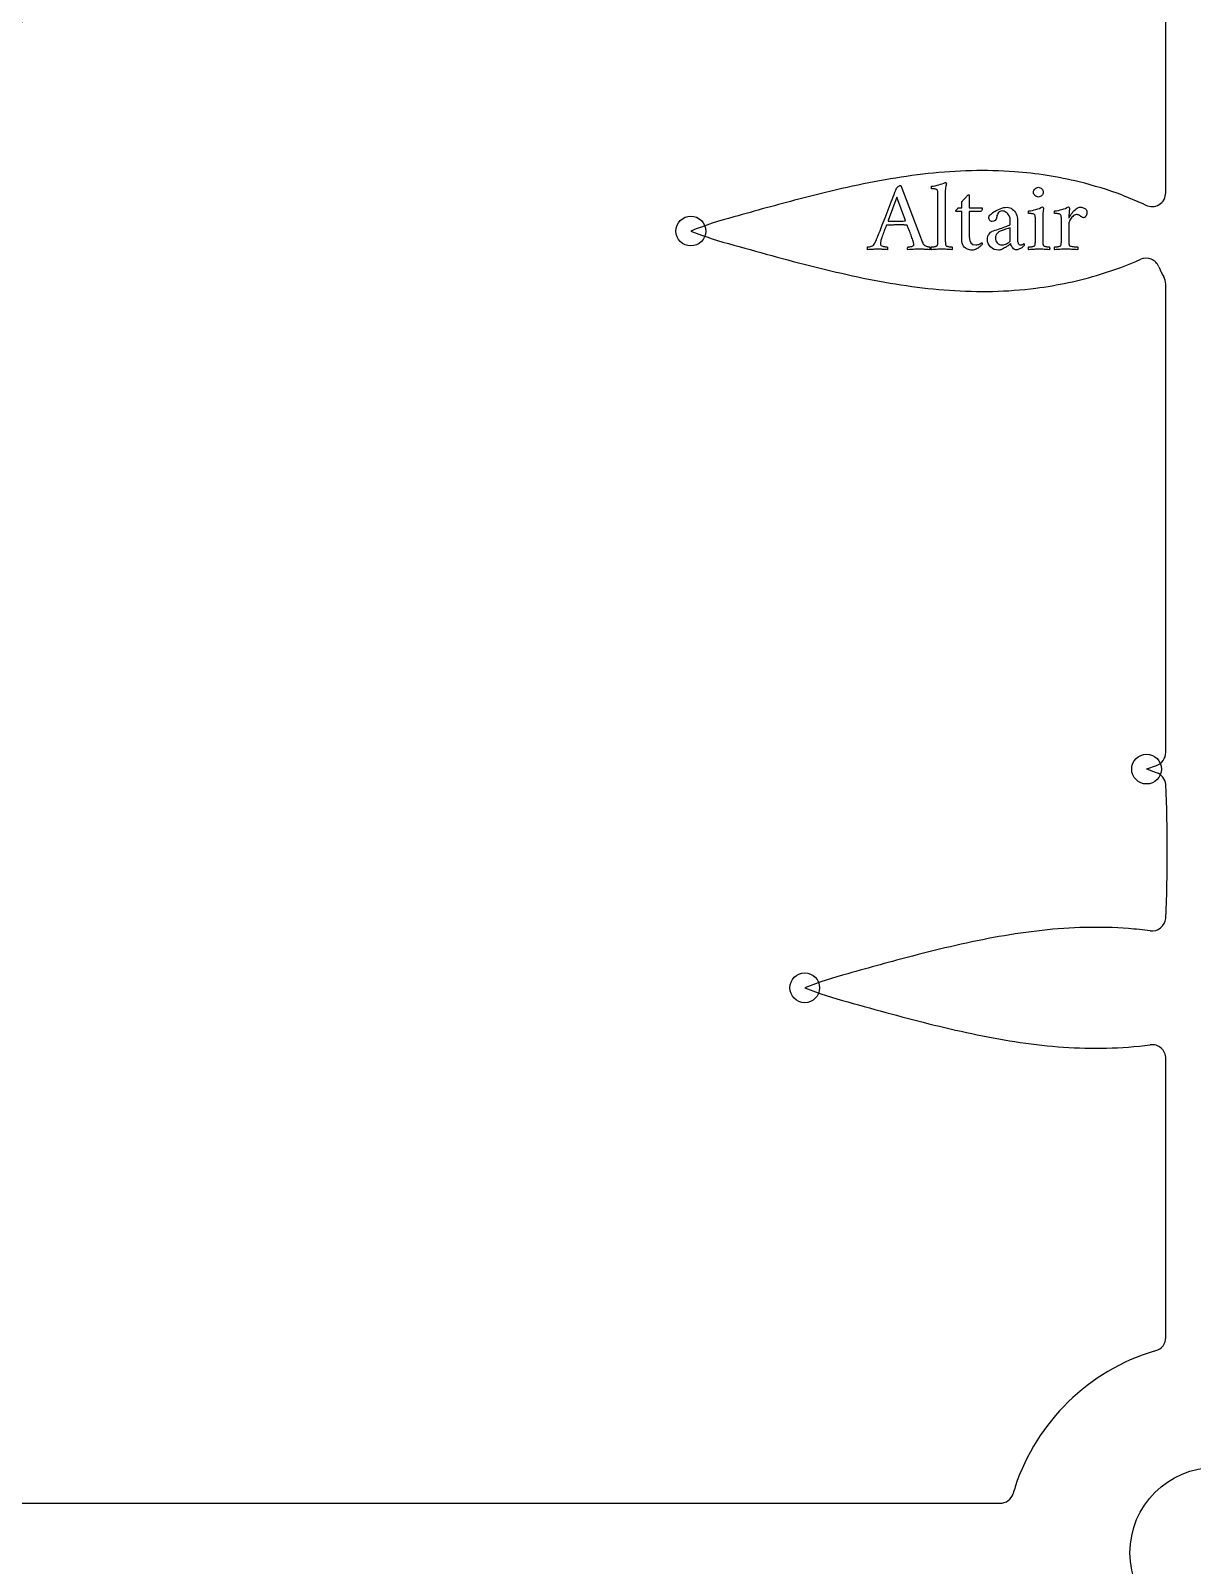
# Model space of a CAD drawing. Header units: millimetres. Extents: x -45 to 45, y -45 to 45.
# Drawn here: x -21.49 to -0.42, y -0.22 to 27.61 of the extents above; entities that cross this region are included whole.
import ezdxf

# ---------------------------------------------------------------- set-up
doc = ezdxf.new("R2010")
doc.units = ezdxf.units.MM
for name, color, linetype in [('CUT_INNER', 6, 'Continuous'), ('CUT_OUTER', 1, 'Continuous'), ('ENGRAVE', 7, 'Continuous'), ('TEXT', 5, 'Continuous')]:
    doc.layers.add(name, color=color, linetype=linetype)

msp = doc.modelspace()

# ---------------------------------------------------------------- linework, layer by layer
at = {"layer": 'CUT_INNER'}
for points in [[(-0.9, 24.6721), (-0.9, 38.8745)], [(-1.687, 24.6279), (-1.3039, 24.4694), (-1.2951, 24.4653), (-1.2632, 24.4491)], [(-0.9, 14.5192), (-0.9, 23.0174)], [(-1.0655, 14.1526), (-1.2421, 14.2161), (-1.2472, 14.2183), (-1.2421, 14.2204), (-1.0655, 14.2839)], [(-0.9, 3.9091), (-0.9, 8.9685)], [(-1.1089, 3.6607), (-1.0804, 3.669)], [(-23.2601, 0.9), (-3.9091, 0.9)]]:
    msp.add_lwpolyline(points, dxfattribs=at)
msp.add_circle((0, 0), 1.55, dxfattribs=at)
for centre, radius, start, end in [((-0.0001, 12.8591), 26.2908, 92.53181, 189.83387), ((-4.1911, 15.7809), 9.2955, 91.45369, 96.29322), ((-4.2282, 17.145), 7.9309, 85.77594, 91.43638), ((-4.1687, 17.9071), 7.1665, 76.28694, 85.80087), ((-3.0757, 8.5887), 16.5773, 100.13664, 102.89947), ((-3.9122, 13.2671), 11.8248, 96.30171, 100.13671), ((-4.0963, 18.2044), 6.8605, 69.43992, 76.28577), ((5.4781, -25.4166), 51.6452, 104.6224, 105.97268), ((-0.8609, -1.0993), 26.5152, 102.89132, 104.6336), ((-1.15, 24.6721), 0.25, 243.08825, 360), ((-7.0036, 17.6102), 6.8467, 104.6358, 111.52756), ((-7.0066, 30.34), 6.8378, 248.4702, 255.35981), ((7.1967, 79.5622), 58.0663, 254.075659, 254.878797), ((1.3886, 57.9483), 35.6856, 254.82857, 256.12342), ((-3.8488, 29.0263), 6.0921, 286.82327, 294.16842), ((-1.259, 23.2372), 0.25, 22.37474, 112.47879), ((-2.2271, 43.2907), 20.5887, 256.10929, 258.34104), ((-3.5919, 36.6721), 13.8308, 258.33707, 261.62728), ((-4.1526, 29.9666), 7.0801, 277.24846, 286.97445), ((0.3491, 23.8883), 1.4849, 201.98575, 206.77601), ((-0.3298, 23.5333), 0.7189, 205.89331, 212.24773), ((-1.15, 23.0174), 0.25, 0, 31.93713), ((-4.0943, 33.2636), 10.3855, 261.63125, 265.97212), ((-4.2277, 31.396), 8.5132, 265.98506, 271.25249), ((-4.2091, 30.4213), 7.5383, 271.27278, 277.23805), ((-1.15, 14.5192), 0.25, 289.76669, 0), ((-1.15, 13.9174), 0.25, 5.85278, 70.23331), ((-25.9723, 12.7249), 25.1005, 357.22606, 2.78124), ((-1.1496, 11.5339), 0.2496, 262.51853, 354.54862), ((-1.0087, -5.1393), 16.5773, 100.13664, 102.89947), ((-1.8451, -0.4609), 11.8248, 96.30171, 100.13671), ((-2.1241, 2.0529), 9.2955, 91.45369, 96.29322), ((-2.1611, 3.417), 7.9309, 85.77594, 91.43638), ((-4.9587, -24.0737), 35.5612, 83.90366, 84.54301), ((1.2062, -14.8273), 26.5152, 102.89132, 104.6336), ((7.5452, -39.1446), 51.6452, 104.6224, 105.97268), ((-4.9365, 3.8822), 6.8467, 104.6358, 111.52756), ((-4.9395, 16.612), 6.8378, 248.4702, 255.35981), ((9.2638, 65.8342), 58.0663, 254.075659, 254.878797), ((3.4557, 44.2203), 35.6856, 254.82857, 256.12342), ((-0.1601, 29.5627), 20.5887, 256.10929, 258.34104), ((-1.5248, 22.944), 13.8308, 258.33707, 261.62728), ((-2.0272, 19.5355), 10.3855, 261.63125, 265.97212), ((-2.1417, 16.6877), 7.5326, 271.27168, 277.31989), ((-1.15, 8.9685), 0.25, 0, 97.35541), ((-2.1606, 17.668), 8.5132, 265.98506, 271.25249), ((-1.15, 3.9091), 0.25, 286.17187, 0), ((0, 0), 3.825, 106.85202, 161.69577), ((-1.1099, 0.3521), 2.6606, 161.38805, 164.11473), ((-3.9091, 1.15), 0.25, 270, 343.82813)]:
    msp.add_arc(centre, radius, start, end, dxfattribs=at)
at = {"layer": 'CUT_OUTER'}
msp.add_circle((0, 0), 45, dxfattribs=at)
at = {"layer": 'ENGRAVE'}
for centre, radius in [((0, 0), 42.525), ((0, 12.859), 29.684), ((-9.5168, 23.9793), 0.27), ((-1.2481, 14.2183), 0.27), ((-7.4497, 10.2513), 0.27)]:
    msp.add_circle(centre, radius, dxfattribs=at)
at = {"layer": 'TEXT'}
for points in [[(-6.1209, 23.8897), (-6.1198, 23.8924), (-6.1167, 23.9006), (-6.1113, 23.9144), (-6.1039, 23.9336), (-6.0946, 23.9575), (-6.0839, 23.9853), (-6.0718, 24.0171), (-6.0582, 24.0528), (-6.0433, 24.0915), (-6.0275, 24.1323), (-6.0106, 24.1753), (-5.9927, 24.2204), (-5.9743, 24.2669), (-5.9558, 24.3141), (-5.9371, 24.3619), (-5.9183, 24.4104), (-5.8997, 24.4588), (-5.8814, 24.5061), (-5.8634, 24.5525), (-5.8457, 24.5978), (-5.8287, 24.6413), (-5.8128, 24.682), (-5.7978, 24.7201), (-5.7839, 24.7555), (-5.7792, 24.7629), (-5.7724, 24.7708), (-5.7635, 24.7791), (-5.7525, 24.7878), (-5.7411, 24.7957), (-5.7312, 24.8013), (-5.7228, 24.8046), (-5.7157, 24.8057), (-5.7141, 24.8057), (-5.7128, 24.8055), (-5.7119, 24.8052), (-5.7113, 24.8048), (-5.7107, 24.8043), (-5.7097, 24.8037), (-5.7084, 24.803), (-5.7068, 24.8022), (-5.35, 23.8663), (-5.3324, 23.8202), (-5.3191, 23.7857), (-5.31, 23.7628), (-5.3052, 23.7516), (-5.2997, 23.7421), (-5.292, 23.7332), (-5.2822, 23.7251), (-5.2703, 23.7175), (-5.2573, 23.7109), (-5.2443, 23.7052), (-5.2313, 23.7006), (-5.2183, 23.6969), (-5.2064, 23.6942), (-5.197, 23.6922), (-5.1899, 23.691), (-5.1851, 23.6907), (-5.1821, 23.6856), (-5.1802, 23.6792), (-5.1794, 23.6717), (-5.1797, 23.6629), (-5.1806, 23.6544), (-5.1815, 23.6479), (-5.1824, 23.6432), (-5.1833, 23.6405), (-5.2086, 23.6422), (-5.2326, 23.6438), (-5.2552, 23.6453), (-5.2765, 23.6467), (-5.2982, 23.6479), (-5.3218, 23.6488), (-5.3475, 23.6493), (-5.3751, 23.6494), (-5.4043, 23.6493), (-5.4309, 23.6488), (-5.455, 23.6479), (-5.4764, 23.6467), (-5.4979, 23.6453), (-5.5219, 23.6438), (-5.5485, 23.6422), (-5.5777, 23.6405), (-5.5808, 23.6447), (-5.5829, 23.6503), (-5.5839, 23.6573), (-5.584, 23.6656), (-5.5831, 23.6738), (-5.5815, 23.6808), (-5.5791, 23.6864), (-5.5759, 23.6907), (-5.5667, 23.691), (-5.5553, 23.6922), (-5.5416, 23.6942), (-5.5257, 23.6969), (-5.51, 23.7003), (-5.497, 23.7043), (-5.4867, 23.7089), (-5.4791, 23.714), (-5.476, 23.7182), (-5.4737, 23.7238), (-5.4724, 23.7308), (-5.4719, 23.7391), (-5.4727, 23.7485), (-5.4748, 23.7608), (-5.4785, 23.7759), (-5.4836, 23.7937), (-5.4898, 23.8136), (-5.4968, 23.8347), (-5.5046, 23.8571), (-5.5132, 23.8807), (-5.5221, 23.9047), (-5.5311, 23.9284), (-5.5401, 23.9518), (-5.549, 23.9748), (-5.5576, 23.9967), (-5.5654, 24.0165), (-5.5724, 24.0343), (-5.5786, 24.0501), (-5.5837, 24.063), (-5.5873, 24.0723), (-5.5895, 24.0778), (-5.5903, 24.0797), (-5.5905, 24.0799), (-5.5912, 24.0806), (-5.5923, 24.0817), (-5.5938, 24.0833), (-5.5956, 24.0848), (-5.5974, 24.086), (-5.5992, 24.0866), (-5.601, 24.0869), (-5.6152, 24.0876), (-5.631, 24.0882), (-5.6484, 24.0885), (-5.6673, 24.0886), (-5.6867, 24.0886), (-5.7054, 24.0886), (-5.7235, 24.0886), (-5.7408, 24.0886), (-5.7453, 24.0886), (-5.7498, 24.0886), (-5.7543, 24.0886), (-5.7588, 24.0886), (-5.7631, 24.0886), (-5.7673, 24.0886), (-5.7712, 24.0886), (-5.7749, 24.0886), (-5.8008, 24.0886), (-5.8247, 24.0884), (-5.8465, 24.0881), (-5.8663, 24.0877), (-5.8865, 24.0871), (-5.9094, 24.0862), (-5.9349, 24.0849), (-5.9631, 24.0833), (-5.9642, 24.0831), (-5.9654, 24.0826), (-5.9668, 24.0818), (-5.9685, 24.0806), (-5.9701, 24.0794), (-5.9712, 24.0786), (-5.9719, 24.0781), (-5.9721, 24.0779), (-5.973, 24.0756), (-5.9755, 24.0689), (-5.9797, 24.0577), (-5.9856, 24.042), (-5.9926, 24.0233), (-6.0003, 24.0028), (-6.0088, 23.9807), (-6.0178, 23.9569), (-6.027, 23.9326), (-6.0355, 23.9091), (-6.0435, 23.8865), (-6.051, 23.8646), (-6.0583, 23.843), (-6.0642, 23.8233), (-6.0686, 23.8054), (-6.0716, 23.7893), (-6.0736, 23.7748), (-6.075, 23.7619), (-6.0758, 23.7506), (-6.0761, 23.7409), (-6.0744, 23.7315), (-6.0691, 23.7231), (-6.0605, 23.7158), (-6.0483, 23.7095), (-6.0343, 23.7042), (-6.0201, 23.6998), (-6.0056, 23.6965), (-5.9909, 23.6942), (-5.9775, 23.6927), (-5.967, 23.6916), (-5.9592, 23.6909), (-5.9542, 23.6907), (-5.9525, 23.6879), (-5.951, 23.6833), (-5.9498, 23.6767), (-5.9488, 23.6682), (-5.9482, 23.6595), (-5.9484, 23.6519), (-5.9491, 23.6456), (-5.9506, 23.6405), (-5.967, 23.6414), (-5.9822, 23.6423), (-5.9961, 23.6431), (-6.0089, 23.644), (-6.021, 23.6449), (-6.0331, 23.6458), (-6.0452, 23.6467), (-6.0573, 23.6476), (-6.0703, 23.6484), (-6.0853, 23.649), (-6.1021, 23.6493), (-6.1209, 23.6494), (-6.1398, 23.6493), (-6.1572, 23.649), (-6.173, 23.6484), (-6.1872, 23.6476), (-6.2007, 23.6467), (-6.2141, 23.6458), (-6.2276, 23.6449), (-6.241, 23.644), (-6.2554, 23.6431), (-6.2715, 23.6423), (-6.2894, 23.6414), (-6.3091, 23.6405), (-6.3107, 23.6432), (-6.3118, 23.6479), (-6.3125, 23.6544), (-6.3127, 23.6629), (-6.3125, 23.6717), (-6.3118, 23.6792), (-6.3107, 23.6856), (-6.3091, 23.6907), (-6.2997, 23.6912), (-6.2874, 23.6927), (-6.2723, 23.6952), (-6.2545, 23.6987), (-6.2368, 23.7034), (-6.2224, 23.7093), (-6.2113, 23.7164), (-6.2034, 23.7247), (-6.1904, 23.7423), (-6.1785, 23.7608), (-6.1676, 23.7803), (-6.1577, 23.8009), (-6.1483, 23.8223), (-6.1391, 23.8442), (-6.1299, 23.8666), (-6.1209, 23.8897)], [(-5.0345, 24.6229), (-5.0346, 24.6332), (-5.0347, 24.6446), (-5.035, 24.657), (-5.0354, 24.6704), (-5.0362, 24.6836), (-5.0379, 24.6953), (-5.0403, 24.7055), (-5.0435, 24.7143), (-5.0486, 24.7233), (-5.0567, 24.7304), (-5.0678, 24.7358), (-5.082, 24.7394), (-5.098, 24.7418), (-5.1145, 24.7434), (-5.1316, 24.7445), (-5.1492, 24.7448), (-5.1501, 24.7462), (-5.1508, 24.7504), (-5.1514, 24.7574), (-5.1519, 24.7672), (-5.152, 24.7771), (-5.1513, 24.7845), (-5.1497, 24.7892), (-5.1474, 24.7914), (-5.1145, 24.7957), (-5.082, 24.8015), (-5.05, 24.8087), (-5.0184, 24.8174), (-4.9874, 24.8272), (-4.9574, 24.8378), (-4.9283, 24.8492), (-4.9001, 24.8613), (-4.8965, 24.8607), (-4.8931, 24.8589), (-4.8898, 24.8558), (-4.8866, 24.8515), (-4.8839, 24.8466), (-4.8819, 24.8418), (-4.8807, 24.8372), (-4.8803, 24.8326), (-4.8809, 24.8302), (-4.8828, 24.8228), (-4.8859, 24.8104), (-4.8902, 24.7932), (-4.8945, 24.7713), (-4.8976, 24.7452), (-4.8994, 24.7149), (-4.9001, 24.6802), (-4.9001, 23.8484), (-4.9, 23.829), (-4.8998, 23.8103), (-4.8995, 23.7923), (-4.8992, 23.7749), (-4.8983, 23.7587), (-4.8967, 23.744), (-4.8943, 23.7309), (-4.8911, 23.7193), (-4.8881, 23.715), (-4.8828, 23.7108), (-4.8751, 23.7069), (-4.8651, 23.7032), (-4.8537, 23.6999), (-4.8418, 23.6972), (-4.8295, 23.695), (-4.8167, 23.6933), (-4.8046, 23.6922), (-4.7945, 23.6913), (-4.7863, 23.6908), (-4.7799, 23.6907), (-4.7775, 23.6864), (-4.7757, 23.6808), (-4.7744, 23.6738), (-4.7737, 23.6656), (-4.7737, 23.6573), (-4.7748, 23.6503), (-4.7769, 23.6447), (-4.7799, 23.6405), (-4.806, 23.6422), (-4.8306, 23.6438), (-4.8536, 23.6453), (-4.875, 23.6467), (-4.8962, 23.6479), (-4.9189, 23.6488), (-4.9429, 23.6493), (-4.9682, 23.6494), (-4.9927, 23.6493), (-5.0159, 23.6488), (-5.0379, 23.6479), (-5.0587, 23.6467), (-5.0797, 23.6453), (-5.1024, 23.6438), (-5.1268, 23.6422), (-5.1528, 23.6405), (-5.1559, 23.6447), (-5.158, 23.6503), (-5.159, 23.6573), (-5.1591, 23.6656), (-5.1584, 23.6738), (-5.1571, 23.6808), (-5.1552, 23.6864), (-5.1528, 23.6907), (-5.1466, 23.6908), (-5.1385, 23.6913), (-5.1286, 23.6922), (-5.117, 23.6933), (-5.1045, 23.695), (-5.0923, 23.6972), (-5.0803, 23.6999), (-5.0686, 23.7032), (-5.0583, 23.7069), (-5.0506, 23.7108), (-5.0457, 23.715), (-5.0435, 23.7193), (-5.0403, 23.7309), (-5.0379, 23.744), (-5.0362, 23.7587), (-5.0354, 23.7749), (-5.035, 23.7923), (-5.0347, 23.8103), (-5.0346, 23.829), (-5.0345, 23.8484)], [(-5.7785, 24.5942), (-5.938, 24.1675), (-5.938, 24.1673), (-5.9378, 24.1666), (-5.9375, 24.1655), (-5.9372, 24.1639), (-5.9366, 24.1624), (-5.936, 24.1613), (-5.9353, 24.1606), (-5.9345, 24.1604), (-5.9166, 24.1595), (-5.897, 24.1588), (-5.8758, 24.1582), (-5.8529, 24.1577), (-5.8303, 24.1573), (-5.8101, 24.157), (-5.7922, 24.1568), (-5.7767, 24.1568), (-5.7566, 24.1569), (-5.7375, 24.1572), (-5.7194, 24.1578), (-5.7023, 24.1586), (-5.6853, 24.1595), (-5.6676, 24.1604), (-5.649, 24.1613), (-5.6297, 24.1621), (-5.6281, 24.1624), (-5.6268, 24.1633), (-5.6258, 24.1647), (-5.6252, 24.1666), (-5.6248, 24.1686), (-5.6245, 24.17), (-5.6244, 24.1708), (-5.6243, 24.1711)], [(-4.4644, 24.4024), (-4.2385, 24.4024), (-4.2346, 24.4011), (-4.2318, 24.3974), (-4.2301, 24.3913), (-4.2296, 24.3827), (-4.2311, 24.3693), (-4.2358, 24.3562), (-4.2437, 24.3433), (-4.2547, 24.3307), (-4.4644, 24.3307), (-4.4644, 23.8717), (-4.4571, 23.809), (-4.4353, 23.7642), (-4.3989, 23.7373), (-4.3479, 23.7283), (-4.3286, 23.7293), (-4.3102, 23.7323), (-4.2928, 23.7374), (-4.2762, 23.7444), (-4.2615, 23.7519), (-4.2497, 23.7583), (-4.2409, 23.7636), (-4.2349, 23.7677), (-4.2326, 23.7664), (-4.2309, 23.7642), (-4.2299, 23.761), (-4.2296, 23.757), (-4.23, 23.7479), (-4.2314, 23.7404), (-4.2336, 23.7345), (-4.2367, 23.7301), (-4.2439, 23.7224), (-4.2526, 23.7135), (-4.2631, 23.7035), (-4.2753, 23.6924), (-4.2889, 23.6811), (-4.3037, 23.6705), (-4.3198, 23.6605), (-4.3371, 23.6512), (-4.3555, 23.6434), (-4.3748, 23.6378), (-4.3949, 23.6344), (-4.416, 23.6333), (-4.4383, 23.6343), (-4.4602, 23.6373), (-4.4817, 23.6424), (-4.503, 23.6494), (-4.5231, 23.6591), (-4.5413, 23.6718), (-4.5576, 23.6877), (-4.572, 23.7068), (-4.5837, 23.7295), (-4.5921, 23.7565), (-4.5972, 23.7878), (-4.5989, 23.8233), (-4.5989, 24.3307), (-4.7011, 24.3307), (-4.7027, 24.3311), (-4.7042, 24.3322), (-4.7054, 24.3342), (-4.7064, 24.3369), (-4.7072, 24.3399), (-4.7078, 24.3425), (-4.7081, 24.3448), (-4.7082, 24.3468), (-4.7076, 24.3492), (-4.7055, 24.3529), (-4.7022, 24.3577), (-4.6975, 24.3638), (-4.692, 24.3705), (-4.6865, 24.3771), (-4.6808, 24.3835), (-4.6751, 24.3898), (-4.67, 24.3953), (-4.6663, 24.3992), (-4.6641, 24.4016), (-4.6634, 24.4024), (-4.5989, 24.4024), (-4.5989, 24.5117), (-4.5895, 24.522), (-4.5794, 24.533), (-4.5685, 24.5448), (-4.5567, 24.5574), (-4.5449, 24.5702), (-4.5337, 24.5825), (-4.523, 24.5944), (-4.5128, 24.6059), (-4.5041, 24.6158), (-4.4976, 24.6231), (-4.4933, 24.6279), (-4.4913, 24.6301), (-4.4876, 24.6332), (-4.4835, 24.6354), (-4.479, 24.6368), (-4.4743, 24.6372), (-4.47, 24.6369), (-4.4669, 24.6359), (-4.465, 24.6342), (-4.4644, 24.6318)], [(-3.2991, 24.6838), (-3.2975, 24.7011), (-3.2926, 24.7172), (-3.2845, 24.7321), (-3.2731, 24.7457), (-3.2595, 24.7571), (-3.2447, 24.7652), (-3.2286, 24.7701), (-3.2113, 24.7717), (-3.194, 24.7701), (-3.1779, 24.7652), (-3.1631, 24.7571), (-3.1494, 24.7457), (-3.1381, 24.7321), (-3.1299, 24.7172), (-3.1251, 24.7011), (-3.1234, 24.6838), (-3.1251, 24.6665), (-3.1299, 24.6504), (-3.1381, 24.6356), (-3.1494, 24.622), (-3.1631, 24.6106), (-3.1779, 24.6025), (-3.194, 24.5976), (-3.2113, 24.596), (-3.2286, 24.5976), (-3.2447, 24.6025), (-3.2595, 24.6106), (-3.2731, 24.622), (-3.2845, 24.6356), (-3.2926, 24.6504), (-3.2975, 24.6665), (-3.2991, 24.6838)], [(-3.7796, 24.4095), (-3.7549, 24.4075), (-3.731, 24.4015), (-3.7078, 24.3914), (-3.6855, 24.3773), (-3.6646, 24.3598), (-3.6458, 24.3396), (-3.6292, 24.3168), (-3.6147, 24.2912), (-3.6029, 24.2634), (-3.5945, 24.2339), (-3.5894, 24.2025), (-3.5878, 24.1693), (-3.5878, 23.809), (-3.587, 23.7926), (-3.5846, 23.7774), (-3.5807, 23.7634), (-3.5752, 23.7507), (-3.5679, 23.7401), (-3.5586, 23.7326), (-3.5473, 23.728), (-3.534, 23.7265), (-3.5221, 23.7272), (-3.5116, 23.7292), (-3.5024, 23.7326), (-3.4945, 23.7373), (-3.488, 23.7421), (-3.4829, 23.7458), (-3.4791, 23.7484), (-3.4766, 23.7498), (-3.4749, 23.7495), (-3.4735, 23.7485), (-3.4722, 23.7468), (-3.4712, 23.7444), (-3.4705, 23.7419), (-3.4699, 23.7395), (-3.4696, 23.7374), (-3.4694, 23.7355), (-3.47, 23.726), (-3.4717, 23.7171), (-3.4745, 23.7089), (-3.4784, 23.7014), (-3.4846, 23.6965), (-3.4925, 23.6907), (-3.5021, 23.6839), (-3.5134, 23.6763), (-3.5256, 23.6685), (-3.538, 23.6611), (-3.5507, 23.6541), (-3.5636, 23.6476), (-3.5762, 23.6421), (-3.588, 23.6382), (-3.599, 23.6359), (-3.6093, 23.6351), (-3.6276, 23.6374), (-3.6449, 23.6445), (-3.6612, 23.6563), (-3.6765, 23.6727), (-3.69, 23.6917), (-3.7009, 23.7108), (-3.7093, 23.7302), (-3.715, 23.7498), (-3.7198, 23.7454), (-3.7269, 23.7395), (-3.7364, 23.732), (-3.7482, 23.7229), (-3.7617, 23.713), (-3.7762, 23.703), (-3.7917, 23.6928), (-3.8083, 23.6826), (-3.8252, 23.6726), (-3.8421, 23.6633), (-3.8589, 23.6547), (-3.8755, 23.6467), (-3.8915, 23.6401), (-3.9062, 23.6353), (-3.9197, 23.6324), (-3.932, 23.6315), (-3.9733, 23.6351), (-4.0113, 23.6461), (-4.0459, 23.6643), (-4.0772, 23.6898), (-4.1031, 23.7205), (-4.1216, 23.7545), (-4.1326, 23.7918), (-4.1363, 23.8323), (-4.1345, 23.8582), (-4.1289, 23.8823), (-4.1197, 23.9044), (-4.1068, 23.9246), (-4.092, 23.9421), (-4.0774, 23.9562), (-4.0629, 23.9668), (-4.0485, 23.9739), (-4.0227, 23.983), (-3.9954, 23.9925), (-3.9666, 24.0023), (-3.9365, 24.0125), (-3.906, 24.0227), (-3.8766, 24.0328), (-3.8482, 24.0429), (-3.8208, 24.0528), (-3.7957, 24.0621), (-3.7742, 24.0703), (-3.7563, 24.0773), (-3.7419, 24.0833), (-3.7354, 24.0861), (-3.7303, 24.0893), (-3.7265, 24.0928), (-3.724, 24.0967), (-3.7224, 24.1017), (-3.7213, 24.1086), (-3.7207, 24.1174), (-3.7204, 24.1281), (-3.7204, 24.1747), (-3.7217, 24.1944), (-3.7254, 24.2139), (-3.7315, 24.2334), (-3.7401, 24.2527), (-3.7509, 24.2712), (-3.7635, 24.2881), (-3.7778, 24.3034), (-3.7939, 24.3172), (-3.8115, 24.3286), (-3.8302, 24.3367), (-3.8501, 24.3416), (-3.871, 24.3432), (-3.892, 24.3414), (-3.91, 24.336), (-3.9251, 24.3271), (-3.9373, 24.3145), (-3.9473, 24.2987), (-3.9557, 24.28), (-3.9626, 24.2584), (-3.9678, 24.2339), (-3.979, 24.197), (-3.9965, 24.1707), (-4.0203, 24.1549), (-4.0503, 24.1496), (-4.0638, 24.1511), (-4.0756, 24.1554), (-4.0858, 24.1627), (-4.0942, 24.1729), (-4.1009, 24.1848), (-4.1056, 24.1971), (-4.1085, 24.2099), (-4.1095, 24.2231), (-4.1092, 24.2264), (-4.1086, 24.2309), (-4.1074, 24.2367), (-4.1059, 24.2437), (-4.104, 24.2508), (-4.1018, 24.2569), (-4.0995, 24.262), (-4.0969, 24.2661), (-4.082, 24.2792), (-4.0642, 24.2935), (-4.0435, 24.3088), (-4.0198, 24.3253), (-3.9939, 24.3418), (-3.9663, 24.3571), (-3.937, 24.3713), (-3.906, 24.3844), (-3.8742, 24.3954), (-3.8426, 24.4033), (-3.811, 24.408), (-3.7796, 24.4095)], [(-3.1306, 23.8484), (-3.1306, 23.829), (-3.1304, 23.8103), (-3.1301, 23.7923), (-3.1297, 23.7749), (-3.1289, 23.7587), (-3.1273, 23.744), (-3.1248, 23.7309), (-3.1217, 23.7193), (-3.1187, 23.715), (-3.1134, 23.7108), (-3.1057, 23.7069), (-3.0957, 23.7032), (-3.0843, 23.6999), (-3.0726, 23.6972), (-3.0605, 23.695), (-3.0481, 23.6933), (-3.0365, 23.6922), (-3.0266, 23.6913), (-3.0186, 23.6908), (-3.0123, 23.6907), (-3.0099, 23.6864), (-3.008, 23.6808), (-3.0067, 23.6738), (-3.006, 23.6656), (-3.0061, 23.6573), (-3.0071, 23.6503), (-3.0092, 23.6447), (-3.0123, 23.6405), (-3.0383, 23.6422), (-3.0627, 23.6438), (-3.0854, 23.6453), (-3.1064, 23.6467), (-3.1273, 23.6479), (-3.1497, 23.6488), (-3.1735, 23.6493), (-3.1987, 23.6494), (-3.2233, 23.6493), (-3.2467, 23.6488), (-3.269, 23.6479), (-3.2902, 23.6467), (-3.3116, 23.6453), (-3.3345, 23.6438), (-3.3591, 23.6422), (-3.3852, 23.6405), (-3.3883, 23.6447), (-3.3903, 23.6503), (-3.3914, 23.6573), (-3.3915, 23.6656), (-3.3907, 23.6738), (-3.3894, 23.6808), (-3.3876, 23.6864), (-3.3852, 23.6907), (-3.3789, 23.6908), (-3.3706, 23.6913), (-3.3605, 23.6922), (-3.3484, 23.6933), (-3.3356, 23.695), (-3.3231, 23.6972), (-3.311, 23.6999), (-3.2991, 23.7032), (-3.2888, 23.7069), (-3.2812, 23.7108), (-3.2763, 23.715), (-3.274, 23.7193), (-3.2708, 23.7309), (-3.2684, 23.744), (-3.2668, 23.7587), (-3.266, 23.7749), (-3.2656, 23.7923), (-3.2653, 23.8103), (-3.2651, 23.829), (-3.2651, 23.8484), (-3.2651, 24.1747), (-3.2651, 24.1843), (-3.2653, 24.1953), (-3.2656, 24.2076), (-3.266, 24.2213), (-3.2668, 24.2349), (-3.2684, 24.2469), (-3.2708, 24.2573), (-3.274, 24.2661), (-3.278, 24.2736), (-3.2843, 24.2798), (-3.2932, 24.2848), (-3.3045, 24.2885), (-3.3171, 24.2913), (-3.3296, 24.2935), (-3.3422, 24.2949), (-3.3547, 24.2957), (-3.3661, 24.2961), (-3.3753, 24.2964), (-3.3823, 24.2965), (-3.387, 24.2966), (-3.3879, 24.2993), (-3.3888, 24.3038), (-3.3897, 24.31), (-3.3906, 24.3181), (-3.391, 24.3264), (-3.3906, 24.3334), (-3.3892, 24.339), (-3.387, 24.3432), (-3.3531, 24.3483), (-3.3197, 24.3544), (-3.2868, 24.3617), (-3.2543, 24.3701), (-3.2228, 24.3797), (-3.1929, 24.3907), (-3.1646, 24.403), (-3.1378, 24.4167), (-3.1343, 24.416), (-3.1308, 24.414), (-3.1275, 24.4107), (-3.1243, 24.406), (-3.1216, 24.4008), (-3.1196, 24.3961), (-3.1185, 24.3918), (-3.1181, 24.388), (-3.1183, 24.3841), (-3.119, 24.3777), (-3.1201, 24.3689), (-3.1217, 24.3576), (-3.1234, 24.345), (-3.125, 24.3325), (-3.1265, 24.3199), (-3.1279, 24.3074), (-3.1291, 24.2958), (-3.1299, 24.2863), (-3.1304, 24.2788), (-3.1306, 24.2733)], [(-2.4458, 24.4113), (-2.429, 24.4104), (-2.4126, 24.4075), (-2.3967, 24.4028), (-2.3812, 24.3961), (-2.3671, 24.3881), (-2.3553, 24.3793), (-2.3456, 24.3697), (-2.3382, 24.3593), (-2.3365, 24.3554), (-2.3351, 24.3508), (-2.3339, 24.3456), (-2.3328, 24.3396), (-2.3321, 24.3332), (-2.3315, 24.3266), (-2.3312, 24.3198), (-2.3311, 24.3127), (-2.3325, 24.2902), (-2.3367, 24.2711), (-2.3437, 24.2553), (-2.3535, 24.2428), (-2.3642, 24.2334), (-2.3739, 24.2267), (-2.3825, 24.2227), (-2.3902, 24.2213), (-2.3991, 24.2221), (-2.4077, 24.2244), (-2.4161, 24.2284), (-2.4243, 24.2339), (-2.4322, 24.2399), (-2.44, 24.2455), (-2.4475, 24.2507), (-2.4548, 24.2554), (-2.4611, 24.2597), (-2.4675, 24.2637), (-2.4741, 24.2673), (-2.4807, 24.2706), (-2.4882, 24.2734), (-2.4971, 24.2753), (-2.5075, 24.2765), (-2.5193, 24.2769), (-2.5377, 24.2749), (-2.5554, 24.269), (-2.5722, 24.2592), (-2.5883, 24.2455), (-2.6033, 24.2294), (-2.6168, 24.2126), (-2.6288, 24.1949), (-2.6394, 24.1765), (-2.648, 24.1588), (-2.6542, 24.1433), (-2.6579, 24.1301), (-2.6591, 24.1191), (-2.6591, 23.8484), (-2.6591, 23.829), (-2.6589, 23.8103), (-2.6586, 23.7923), (-2.6582, 23.7749), (-2.6574, 23.7587), (-2.6558, 23.744), (-2.6534, 23.7309), (-2.6502, 23.7193), (-2.6466, 23.715), (-2.6394, 23.7108), (-2.6286, 23.7069), (-2.6143, 23.7032), (-2.5979, 23.6999), (-2.5811, 23.6972), (-2.5639, 23.695), (-2.5462, 23.6933), (-2.5298, 23.6922), (-2.5166, 23.6913), (-2.5065, 23.6908), (-2.4996, 23.6907), (-2.4972, 23.6864), (-2.4953, 23.6808), (-2.494, 23.6738), (-2.4933, 23.6656), (-2.4934, 23.6573), (-2.4944, 23.6503), (-2.4965, 23.6447), (-2.4996, 23.6405), (-2.5266, 23.6422), (-2.5538, 23.6438), (-2.5813, 23.6453), (-2.6089, 23.6467), (-2.6365, 23.6479), (-2.6636, 23.6488), (-2.6903, 23.6493), (-2.7165, 23.6494), (-2.7414, 23.6493), (-2.7658, 23.6488), (-2.7898, 23.6479), (-2.8133, 23.6467), (-2.8371, 23.6453), (-2.8617, 23.6438), (-2.8873, 23.6422), (-2.9137, 23.6405), (-2.9168, 23.6447), (-2.9188, 23.6503), (-2.9199, 23.6573), (-2.92, 23.6656), (-2.9192, 23.6738), (-2.918, 23.6808), (-2.9161, 23.6864), (-2.9137, 23.6907), (-2.9074, 23.6908), (-2.8991, 23.6913), (-2.889, 23.6922), (-2.8769, 23.6933), (-2.8641, 23.695), (-2.8516, 23.6972), (-2.8395, 23.6999), (-2.8276, 23.7032), (-2.8173, 23.7069), (-2.8097, 23.7108), (-2.8048, 23.715), (-2.8025, 23.7193), (-2.7994, 23.7309), (-2.7969, 23.744), (-2.7953, 23.7587), (-2.7945, 23.7749), (-2.7941, 23.7923), (-2.7938, 23.8103), (-2.7936, 23.829), (-2.7936, 23.8484), (-2.7936, 24.1747), (-2.7936, 24.1843), (-2.7938, 24.1953), (-2.7941, 24.2076), (-2.7945, 24.2213), (-2.7953, 24.2349), (-2.7969, 24.2469), (-2.7994, 24.2573), (-2.8025, 24.2661), (-2.8065, 24.2736), (-2.8129, 24.2798), (-2.8217, 24.2848), (-2.833, 24.2885), (-2.8456, 24.2913), (-2.8581, 24.2935), (-2.8707, 24.2949), (-2.8832, 24.2957), (-2.8946, 24.2961), (-2.9038, 24.2964), (-2.9108, 24.2965), (-2.9155, 24.2966), (-2.9164, 24.2993), (-2.9173, 24.3038), (-2.9182, 24.31), (-2.9191, 24.3181), (-2.9195, 24.3264), (-2.9191, 24.3334), (-2.9177, 24.339), (-2.9155, 24.3432), (-2.8816, 24.3483), (-2.8483, 24.3544), (-2.8153, 24.3617), (-2.7828, 24.3701), (-2.7513, 24.3797), (-2.7214, 24.3907), (-2.6931, 24.403), (-2.6663, 24.4167), (-2.6628, 24.416), (-2.6593, 24.414), (-2.656, 24.4107), (-2.6528, 24.406), (-2.6501, 24.4008), (-2.6481, 24.3961), (-2.647, 24.3918), (-2.6466, 24.388), (-2.6468, 24.3834), (-2.6475, 24.375), (-2.6486, 24.3628), (-2.6502, 24.3468), (-2.6519, 24.3288), (-2.6535, 24.3107), (-2.655, 24.2925), (-2.6564, 24.2742), (-2.6576, 24.2574), (-2.6585, 24.2439), (-2.659, 24.2337), (-2.6591, 24.2267), (-2.659, 24.2243), (-2.6585, 24.2227), (-2.6576, 24.2216), (-2.6564, 24.2213), (-2.6551, 24.2214), (-2.654, 24.2218), (-2.6529, 24.2223), (-2.652, 24.2231), (-2.642, 24.2423), (-2.6302, 24.2623), (-2.6165, 24.2831), (-2.6009, 24.3047), (-2.5838, 24.3258), (-2.5657, 24.3455), (-2.5466, 24.3635), (-2.5265, 24.38), (-2.506, 24.3937), (-2.4857, 24.4035), (-2.4656, 24.4094), (-2.4458, 24.4113)], [(-3.8728, 23.7265), (-3.8572, 23.7274), (-3.841, 23.7301), (-3.8241, 23.7346), (-3.8065, 23.7409), (-3.7892, 23.7482), (-3.7733, 23.7559), (-3.7587, 23.7639), (-3.7455, 23.7722), (-3.7345, 23.7802), (-3.7267, 23.7872), (-3.722, 23.7932), (-3.7204, 23.7982), (-3.7204, 24.0367), (-3.7386, 24.0309), (-3.759, 24.0246), (-3.7816, 24.0175), (-3.8065, 24.0098), (-3.8308, 24.0021), (-3.8517, 23.9954), (-3.8693, 23.9896), (-3.8836, 23.9847), (-3.9059, 23.9747), (-3.9261, 23.9627), (-3.9444, 23.9487), (-3.9607, 23.9327), (-3.974, 23.9146), (-3.9835, 23.8946), (-3.9892, 23.8725), (-3.9911, 23.8484), (-3.989, 23.8249), (-3.9826, 23.8029), (-3.972, 23.7824), (-3.9571, 23.7633), (-3.939, 23.7472), (-3.919, 23.7357), (-3.8969, 23.7288), (-3.8728, 23.7265)]]:
    msp.add_lwpolyline(points, close=True, dxfattribs=at)

doc.saveas('drawing.dxf')
